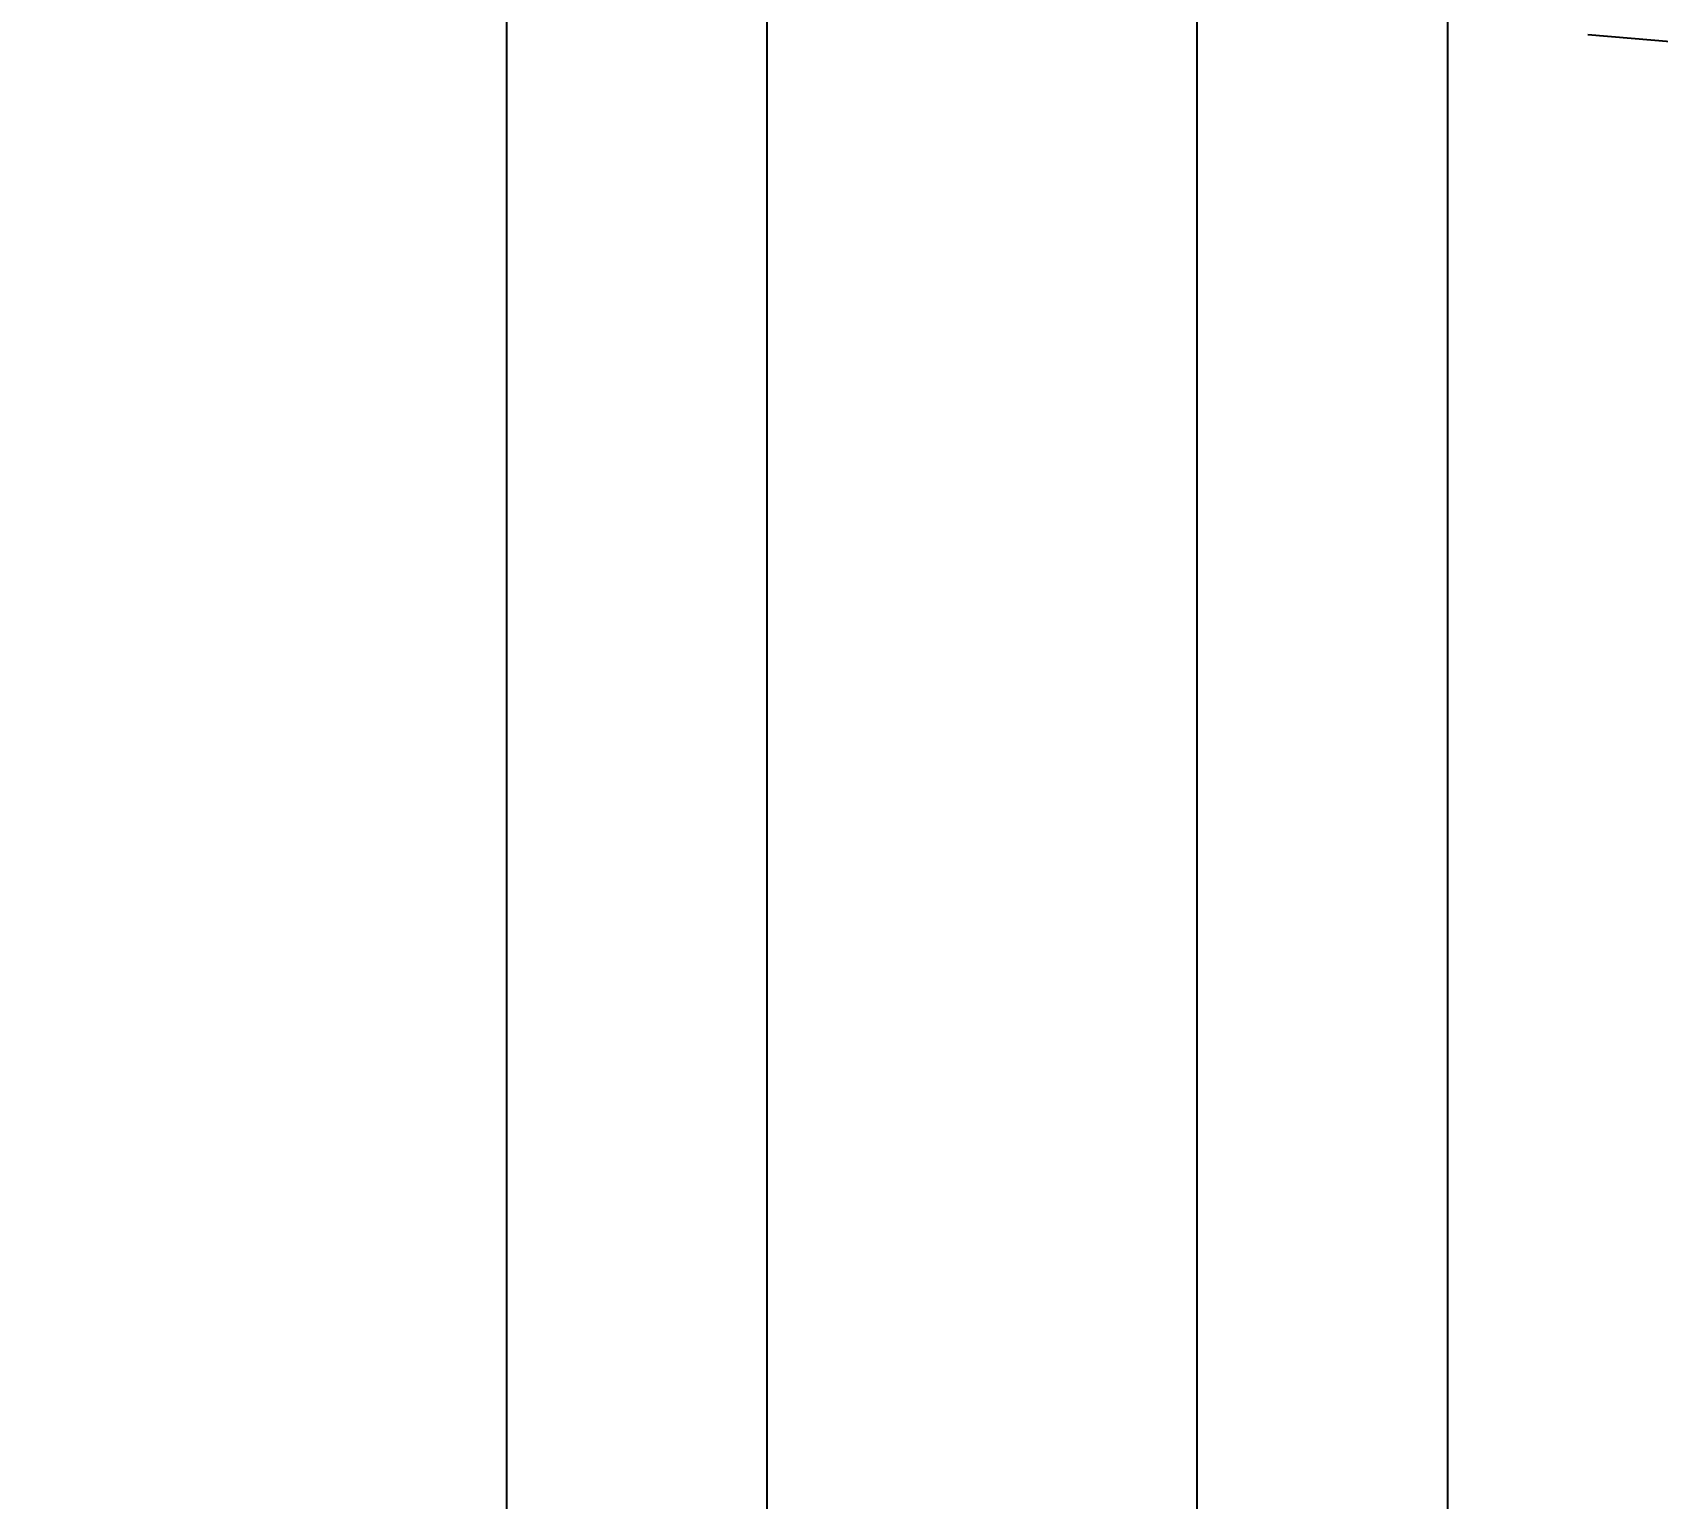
# Model space of a CAD drawing. Header units: inches. Extents: x 1246 to 1707, y -383 to -57.
# Drawn here: x 1583.98 to 1591.23, y -309.07 to -302.52 of the extents above; entities that cross this region are included whole.
import ezdxf

# ---------------------------------------------------------------- set-up
doc = ezdxf.new("R2010")
doc.units = ezdxf.units.IN
doc.header["$LTSCALE"] = 10
doc.header["$MEASUREMENT"] = 0
doc.header["$PDMODE"] = 3
doc.header["$PDSIZE"] = 0.3125
doc.linetypes.add('CENTER', pattern=[0.6, 0.375, -0.075, 0.075, -0.075])
doc.layers.get('0').update_dxf_attribs({"linetype": 'CONTINUOUS'})
doc.layers.get('Defpoints').update_dxf_attribs({"linetype": 'CONTINUOUS'})
doc.styles.get("Standard").update_dxf_attribs({"font": 'txt', "width": 0.8})
doc.dimstyles.get("Standard").update_dxf_attribs({"dimtxt": 4, "dimasz": 3, "dimexe": 0.125, "dimexo": 0.0625, "dimgap": 0.09, "dimtad": 0, "dimzin": 4, "dimdsep": 46, "dimtxsty": 'Standard', "dimcen": 0.09, "dimclrd": 4, "dimclre": 4, "dimclrt": 1, "dimadec": 0, "dimazin": 0, "dimtp": 0.01, "dimtm": 0.01, "dimtfac": 1, "dimtofl": 0, "dimtmove": 0, "dimatfit": 3, "dimfxl": 1, "dimtolj": 1, "dimtzin": 4, "dimarcsym": 0})

# ---------------------------------------------------------------- blocks, each defined once
blk = doc.blocks.new('*D22')
at = {"color": 4, "lineweight": -2}
for p, q in [((1586.0905, -301.3485), (1586.0905, -319.6464)), ((1590.2905, -301.3485), (1590.2905, -319.6464)), ((1583.0905, -319.5214), (1580.0905, -319.5214)), ((1593.2905, -319.5214), (1596.2905, -319.5214))]:
    blk.add_line(p, q, dxfattribs=at)
at = {"color": 4}
for points in [[(1583.0905, -320.0214), (1583.0905, -319.0214), (1586.0905, -319.5214)], [(1593.2905, -319.0214), (1593.2905, -320.0214), (1590.2905, -319.5214)]]:
    blk.add_solid(points, dxfattribs=at)
at = {"layer": 'Defpoints', "color": 0}
for p in [(1586.0905, -301.286), (1590.2905, -301.286), (1590.2905, -319.5214)]:
    blk.add_point(p, dxfattribs=at)
at = {"color": 2, "insert": (1606.0193, -319.5214), "char_height": 4, "attachment_point": 5}
blk.add_mtext('\\A1;16*%%C3{\\fSimSun|b0|i0|c134|p2;.0}', dxfattribs=at)
blk = doc.blocks.new('*D23')
at = {"color": 4, "lineweight": -2}
for p, q in [((1589.171, -301.2723), (1589.171, -313.0412)), ((1587.2523, -301.4485), (1587.2523, -313.0412)), ((1584.2523, -312.9162), (1581.2523, -312.9162)), ((1592.171, -312.9162), (1595.171, -312.9162))]:
    blk.add_line(p, q, dxfattribs=at)
at = {"color": 4}
for points in [[(1584.2523, -313.4162), (1584.2523, -312.4162), (1587.2523, -312.9162)], [(1592.171, -312.4162), (1592.171, -313.4162), (1589.171, -312.9162)]]:
    blk.add_solid(points, dxfattribs=at)
at = {"layer": 'Defpoints', "color": 0}
for p in [(1589.171, -301.2098), (1587.2523, -301.386), (1589.171, -312.9162)]:
    blk.add_point(p, dxfattribs=at)
at = {"color": 2, "insert": (1606.9944, -312.9162), "char_height": 4, "attachment_point": 5}
blk.add_mtext('\\A1;16*M2x1.6', dxfattribs=at)
blk = doc.blocks.new('*D24')
at = {"color": 4, "lineweight": -2}
for p, q in [((1600.5355, -294.886), (1600.5355, -291.886)), ((1590.9109, -297.886), (1600.6605, -297.886)), ((1590.0478, -301.386), (1600.6605, -301.386)), ((1600.5355, -304.386), (1600.5355, -307.386))]:
    blk.add_line(p, q, dxfattribs=at)
at = {"color": 4}
for points in [[(1600.0355, -294.886), (1601.0355, -294.886), (1600.5355, -297.886)], [(1601.0355, -304.386), (1600.0355, -304.386), (1600.5355, -301.386)]]:
    blk.add_solid(points, dxfattribs=at)
at = {"layer": 'Defpoints', "color": 0}
for p in [(1590.8484, -297.886), (1600.5355, -297.886), (1589.9853, -301.386)]:
    blk.add_point(p, dxfattribs=at)
at = {"color": 2, "insert": (1600.5355, -287.2627), "char_height": 4, "attachment_point": 5, "rotation": 90}
blk.add_mtext('\\A1;3.50', dxfattribs=at)

msp = doc.modelspace()

# ---------------------------------------------------------------- linework, layer by layer
at = {"linetype": 'CENTER'}
msp.add_arc((1478.7792, -1654.6488), 1356.7628, 83.2637115, 96.7362885, dxfattribs=at)

# ---------------------------------------------------------------- dimensions: what is measured, and where the dimension line sits
dim = msp.add_linear_dim(base=(1600.5355, -297.886), p1=(1589.9853, -301.386), p2=(1590.8484, -297.886), angle=90, dimstyle='Standard', override={"dimclrt": 2})
dim.commit()
dim.dimension.update_dxf_attribs({"geometry": '*D24', "text_midpoint": (1600.5355, -287.2627)})
for base, p1, p2, text, picture, middle in [((1589.171, -312.9162), (1587.2523, -301.386), (1589.171, -301.2098), '16*M2x1.6', '*D23', (1606.9944, -312.9162)), ((1590.2905, -319.5214), (1586.0905, -301.286), (1590.2905, -301.286), '16*%%C3{\\fSimSun|b0|i0|c134|p2;.0}', '*D22', (1606.0193, -319.5214))]:
    dim = msp.add_linear_dim(base=base, p1=p1, p2=p2, text=text, dimstyle='Standard', override={"dimclrt": 2})
    dim.commit()
    dim.dimension.update_dxf_attribs({"geometry": picture, "text_midpoint": middle})

doc.saveas('drawing.dxf')
